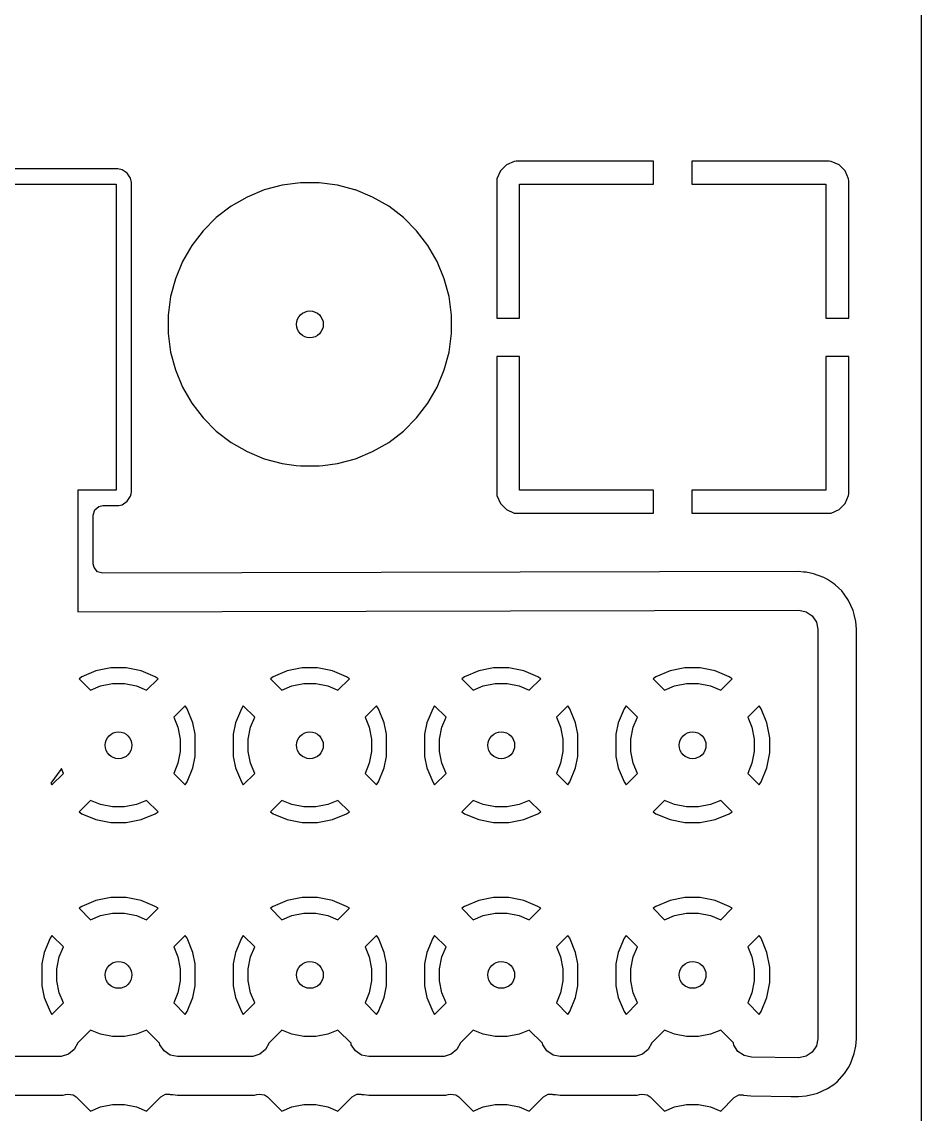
# Model space of a CAD drawing. Extents: x -0.98 to -0.05, y 0 to 3.38.
# Drawn here: x -0.514 to -0.052, y 2.234 to 2.796 of the extents above; entities that cross this region are included whole.
import ezdxf

# ---------------------------------------------------------------- set-up
doc = ezdxf.new("R2010")
doc.units = 0
doc.header["$MEASUREMENT"] = 0
doc.layers.add('BLACK', color=7, linetype='CONTINUOUS')

msp = doc.modelspace()

# ---------------------------------------------------------------- linework, layer by layer
at = {"layer": 'BLACK', "linetype": 'CONTINUOUS'}
for p, q in [((-0.05173, 3.37308), (-0.05173, 0.0051)), ((-0.46499, 2.71998), (-0.61558, 2.71998)), ((-0.46269, 2.71952), (-0.46499, 2.71998)), ((-0.46499, 2.71998), (-0.46499, 2.71998)), ((-0.26504, 2.722), (-0.26816, 2.71888)), ((-0.261, 2.72378), (-0.26504, 2.722)), ((-0.26504, 2.722), (-0.26504, 2.722)), ((-0.26002, 2.7239), (-0.261, 2.72378)), ((-0.261, 2.72378), (-0.261, 2.72378)), ((-0.18935, 2.7239), (-0.26002, 2.7239)), ((-0.26002, 2.7239), (-0.26002, 2.7239)), ((-0.18935, 2.71209), (-0.18935, 2.7239)), ((-0.09901, 2.7239), (-0.16967, 2.7239)), ((-0.16967, 2.7239), (-0.16967, 2.71209)), ((-0.09802, 2.72378), (-0.09901, 2.7239)), ((-0.09398, 2.722), (-0.09802, 2.72378)), ((-0.09086, 2.71888), (-0.09398, 2.722)), ((-0.09398, 2.722), (-0.09398, 2.722)), ((-0.46008, 2.71778), (-0.46269, 2.71952)), ((-0.46269, 2.71952), (-0.46269, 2.71952)), ((-0.45834, 2.71517), (-0.46008, 2.71778)), ((-0.45807, 2.71385), (-0.45834, 2.71517)), ((-0.45834, 2.71517), (-0.45834, 2.71517)), ((-0.26995, 2.71484), (-0.27006, 2.71385)), ((-0.26816, 2.71888), (-0.26995, 2.71484)), ((-0.26995, 2.71484), (-0.26995, 2.71484)), ((-0.26816, 2.71888), (-0.26816, 2.71888)), ((-0.08908, 2.71484), (-0.09086, 2.71888)), ((-0.09086, 2.71888), (-0.09086, 2.71888)), ((-0.08896, 2.71385), (-0.08908, 2.71484)), ((-0.08908, 2.71484), (-0.08908, 2.71484)), ((-0.62325, 2.71209), (-0.46577, 2.71209)), ((-0.46577, 2.71209), (-0.46577, 2.55461)), ((-0.45788, 2.71286), (-0.45807, 2.71385)), ((-0.45788, 2.64474), (-0.45788, 2.71286)), ((-0.45788, 2.71286), (-0.45788, 2.71286)), ((-0.38961, 2.7091), (-0.39843, 2.70544)), ((-0.38039, 2.71157), (-0.38961, 2.7091)), ((-0.37092, 2.71281), (-0.38039, 2.71157)), ((-0.36137, 2.71281), (-0.37092, 2.71281)), ((-0.37092, 2.71281), (-0.37092, 2.71281)), ((-0.3519, 2.71157), (-0.36137, 2.71281)), ((-0.36137, 2.71281), (-0.36137, 2.71281)), ((-0.34299, 2.70918), (-0.3519, 2.71157)), ((-0.3519, 2.71157), (-0.3519, 2.71157)), ((-0.3519, 2.71157), (-0.3519, 2.71157)), ((-0.34267, 2.7091), (-0.34299, 2.70918)), ((-0.33385, 2.70544), (-0.34267, 2.7091)), ((-0.27006, 2.71385), (-0.27006, 2.64319)), ((-0.25825, 2.64319), (-0.25825, 2.71209)), ((-0.25825, 2.71209), (-0.18935, 2.71209)), ((-0.16967, 2.71209), (-0.10077, 2.71209)), ((-0.10077, 2.71209), (-0.10077, 2.64319)), ((-0.08896, 2.64319), (-0.08896, 2.71385)), ((-0.08896, 2.71385), (-0.08896, 2.71385)), ((-0.39843, 2.70544), (-0.4067, 2.70067)), ((-0.39843, 2.70544), (-0.39843, 2.70544)), ((-0.32558, 2.70067), (-0.33385, 2.70544)), ((-0.33385, 2.70544), (-0.33385, 2.70544)), ((-0.4067, 2.70067), (-0.41428, 2.69485)), ((-0.318, 2.69485), (-0.32558, 2.70067)), ((-0.32558, 2.70067), (-0.32558, 2.70067)), ((-0.32558, 2.70067), (-0.32558, 2.70067)), ((-0.41428, 2.69485), (-0.42103, 2.6881)), ((-0.41428, 2.69485), (-0.41428, 2.69485)), ((-0.31125, 2.6881), (-0.318, 2.69485)), ((-0.318, 2.69485), (-0.318, 2.69485)), ((-0.42103, 2.6881), (-0.42685, 2.68052)), ((-0.42103, 2.6881), (-0.42103, 2.6881)), ((-0.30544, 2.68052), (-0.31125, 2.6881)), ((-0.31125, 2.6881), (-0.31125, 2.6881)), ((-0.42685, 2.68052), (-0.43162, 2.67225)), ((-0.30066, 2.67225), (-0.30544, 2.68052)), ((-0.43162, 2.67225), (-0.43528, 2.66343)), ((-0.43162, 2.67225), (-0.43162, 2.67225)), ((-0.29701, 2.66343), (-0.30066, 2.67225)), ((-0.43528, 2.66343), (-0.43775, 2.6542)), ((-0.29453, 2.6542), (-0.29701, 2.66343)), ((-0.43775, 2.6542), (-0.439, 2.64474)), ((-0.29329, 2.64474), (-0.29453, 2.6542)), ((-0.45788, 2.55383), (-0.45788, 2.64474)), ((-0.439, 2.64474), (-0.439, 2.63519)), ((-0.29329, 2.63519), (-0.29329, 2.64474)), ((-0.27006, 2.64319), (-0.25825, 2.64319)), ((-0.10077, 2.64319), (-0.08896, 2.64319)), ((-0.439, 2.63519), (-0.43775, 2.62572)), ((-0.29453, 2.62572), (-0.29329, 2.63519)), ((-0.43775, 2.62572), (-0.43528, 2.61649)), ((-0.29701, 2.61649), (-0.29453, 2.62572)), ((-0.25825, 2.6235), (-0.27006, 2.6235)), ((-0.27006, 2.6235), (-0.27006, 2.55284)), ((-0.25825, 2.55461), (-0.25825, 2.6235)), ((-0.08896, 2.6235), (-0.10077, 2.6235)), ((-0.10077, 2.6235), (-0.10077, 2.55461)), ((-0.08896, 2.55284), (-0.08896, 2.6235)), ((-0.43528, 2.61649), (-0.43162, 2.60767)), ((-0.30066, 2.60767), (-0.29701, 2.61649)), ((-0.43162, 2.60767), (-0.43162, 2.60767)), ((-0.43162, 2.60767), (-0.42685, 2.5994)), ((-0.30544, 2.5994), (-0.30066, 2.60767)), ((-0.42685, 2.5994), (-0.42685, 2.5994)), ((-0.42685, 2.5994), (-0.42685, 2.5994)), ((-0.42685, 2.5994), (-0.42103, 2.59182)), ((-0.31125, 2.59182), (-0.30544, 2.5994)), ((-0.42103, 2.59182), (-0.42103, 2.59182)), ((-0.42103, 2.59182), (-0.41428, 2.58507)), ((-0.318, 2.58507), (-0.31125, 2.59182)), ((-0.41428, 2.58507), (-0.41428, 2.58507)), ((-0.41428, 2.58507), (-0.4067, 2.57925)), ((-0.32558, 2.57925), (-0.318, 2.58507)), ((-0.4067, 2.57925), (-0.39843, 2.57448)), ((-0.33385, 2.57448), (-0.32558, 2.57925)), ((-0.39843, 2.57448), (-0.38961, 2.57082)), ((-0.34267, 2.57082), (-0.33385, 2.57448)), ((-0.38961, 2.57082), (-0.38039, 2.56835)), ((-0.38039, 2.56835), (-0.37328, 2.56742)), ((-0.35947, 2.56736), (-0.3519, 2.56835)), ((-0.3519, 2.56835), (-0.34267, 2.57082)), ((-0.37328, 2.56742), (-0.37092, 2.56711)), ((-0.37092, 2.56711), (-0.37092, 2.56711)), ((-0.37092, 2.56711), (-0.36137, 2.56711)), ((-0.36137, 2.56711), (-0.35947, 2.56736)), ((-0.46577, 2.55461), (-0.48546, 2.55461)), ((-0.48546, 2.55461), (-0.48546, 2.49203)), ((-0.46008, 2.54892), (-0.45834, 2.55153)), ((-0.45834, 2.55153), (-0.45807, 2.55284)), ((-0.45834, 2.55153), (-0.45834, 2.55153)), ((-0.45834, 2.55153), (-0.45834, 2.55153)), ((-0.45807, 2.55284), (-0.45788, 2.55383)), ((-0.45788, 2.55383), (-0.45788, 2.55383)), ((-0.27006, 2.55284), (-0.26995, 2.55186)), ((-0.27006, 2.55284), (-0.27006, 2.55284)), ((-0.26995, 2.55186), (-0.26995, 2.55186)), ((-0.26995, 2.55186), (-0.26816, 2.54782)), ((-0.18935, 2.55461), (-0.25825, 2.55461)), ((-0.18935, 2.5428), (-0.18935, 2.55461)), ((-0.10077, 2.55461), (-0.16967, 2.55461)), ((-0.16967, 2.55461), (-0.16967, 2.5428)), ((-0.09086, 2.54782), (-0.08908, 2.55186)), ((-0.08908, 2.55186), (-0.08896, 2.55284)), ((-0.08908, 2.55186), (-0.08908, 2.55186)), ((-0.08896, 2.55284), (-0.08896, 2.55284)), ((-0.47679, 2.54447), (-0.47471, 2.54627)), ((-0.47471, 2.54627), (-0.47268, 2.54671)), ((-0.47268, 2.54671), (-0.46499, 2.54671)), ((-0.46499, 2.54671), (-0.46441, 2.54683)), ((-0.46499, 2.54671), (-0.46499, 2.54671)), ((-0.46441, 2.54683), (-0.46269, 2.54717)), ((-0.46269, 2.54717), (-0.46008, 2.54892)), ((-0.46269, 2.54717), (-0.46269, 2.54717)), ((-0.46269, 2.54717), (-0.46269, 2.54717)), ((-0.26816, 2.54782), (-0.26816, 2.54782)), ((-0.26816, 2.54782), (-0.26504, 2.54469)), ((-0.09398, 2.54469), (-0.09086, 2.54782)), ((-0.09086, 2.54782), (-0.09086, 2.54782)), ((-0.47756, 2.54183), (-0.47679, 2.54447)), ((-0.47756, 2.51685), (-0.47756, 2.54183)), ((-0.26504, 2.54469), (-0.26504, 2.54469)), ((-0.26504, 2.54469), (-0.261, 2.54291)), ((-0.261, 2.54291), (-0.26002, 2.5428)), ((-0.26002, 2.5428), (-0.18935, 2.5428)), ((-0.18935, 2.5428), (-0.18935, 2.5428)), ((-0.16967, 2.5428), (-0.09901, 2.5428)), ((-0.09901, 2.5428), (-0.09802, 2.54291)), ((-0.09901, 2.5428), (-0.09901, 2.5428)), ((-0.09802, 2.54291), (-0.09398, 2.54469)), ((-0.09802, 2.54291), (-0.09802, 2.54291)), ((-0.09398, 2.54469), (-0.09398, 2.54469)), ((-0.47712, 2.51481), (-0.47756, 2.51685)), ((-0.47531, 2.51273), (-0.47712, 2.51481)), ((-0.47267, 2.51196), (-0.47531, 2.51273)), ((-0.11475, 2.51277), (-0.47267, 2.51196)), ((-0.11225, 2.51253), (-0.11475, 2.51277)), ((-0.11475, 2.51277), (-0.11475, 2.51277)), ((-0.11475, 2.51277), (-0.11475, 2.51277)), ((-0.11087, 2.5124), (-0.11225, 2.51253)), ((-0.10712, 2.51166), (-0.11087, 2.5124)), ((-0.11087, 2.5124), (-0.11087, 2.5124)), ((-0.10711, 2.51166), (-0.10712, 2.51166)), ((-0.10177, 2.50979), (-0.10711, 2.51166)), ((-0.09994, 2.5087), (-0.10177, 2.50979)), ((-0.09993, 2.5087), (-0.09994, 2.5087)), ((-0.09675, 2.50659), (-0.09993, 2.5087)), ((-0.09603, 2.50595), (-0.09675, 2.50659)), ((-0.09675, 2.50659), (-0.09675, 2.50659)), ((-0.09675, 2.50659), (-0.09675, 2.50659)), ((-0.09253, 2.50281), (-0.09603, 2.50595)), ((-0.09125, 2.50111), (-0.09253, 2.50281)), ((-0.08911, 2.49793), (-0.09125, 2.50111)), ((-0.09125, 2.50111), (-0.09125, 2.50111)), ((-0.09125, 2.50111), (-0.09125, 2.50111)), ((-0.08666, 2.49283), (-0.08911, 2.49793)), ((-0.48546, 2.49203), (-0.11471, 2.49287)), ((-0.11471, 2.49287), (-0.11095, 2.49213)), ((-0.11095, 2.49213), (-0.10777, 2.49001)), ((-0.10777, 2.49001), (-0.10564, 2.48684)), ((-0.08613, 2.49077), (-0.08666, 2.49283)), ((-0.08613, 2.49076), (-0.08613, 2.49077)), ((-0.08537, 2.48702), (-0.08613, 2.49076)), ((-0.10564, 2.48684), (-0.10488, 2.48309)), ((-0.08498, 2.48312), (-0.08537, 2.48702)), ((-0.08537, 2.48702), (-0.08537, 2.48702)), ((-0.08537, 2.48702), (-0.08537, 2.48702)), ((-0.10488, 2.48309), (-0.10488, 2.48307)), ((-0.10488, 2.48307), (-0.10488, 2.2725)), ((-0.08498, 2.4831), (-0.08498, 2.48312)), ((-0.08498, 2.48307), (-0.08498, 2.4831)), ((-0.08498, 2.2725), (-0.08498, 2.48307)), ((-0.47617, 2.46166), (-0.4834, 2.45866)), ((-0.46848, 2.46319), (-0.47617, 2.46166)), ((-0.47617, 2.46166), (-0.47617, 2.46166)), ((-0.46065, 2.46319), (-0.46848, 2.46319)), ((-0.45297, 2.46166), (-0.46065, 2.46319)), ((-0.44573, 2.45866), (-0.45297, 2.46166)), ((-0.45297, 2.46166), (-0.45297, 2.46166)), ((-0.37774, 2.46166), (-0.38498, 2.45866)), ((-0.37006, 2.46319), (-0.37774, 2.46166)), ((-0.37774, 2.46166), (-0.37774, 2.46166)), ((-0.36223, 2.46319), (-0.37006, 2.46319)), ((-0.35454, 2.46166), (-0.36223, 2.46319)), ((-0.34731, 2.45866), (-0.35454, 2.46166)), ((-0.35454, 2.46166), (-0.35454, 2.46166)), ((-0.27932, 2.46166), (-0.28655, 2.45866)), ((-0.27163, 2.46319), (-0.27932, 2.46166)), ((-0.27932, 2.46166), (-0.27932, 2.46166)), ((-0.2638, 2.46319), (-0.27163, 2.46319)), ((-0.25612, 2.46166), (-0.2638, 2.46319)), ((-0.24888, 2.45866), (-0.25612, 2.46166)), ((-0.25612, 2.46166), (-0.25612, 2.46166)), ((-0.18089, 2.46166), (-0.18813, 2.45866)), ((-0.17321, 2.46319), (-0.18089, 2.46166)), ((-0.18089, 2.46166), (-0.18089, 2.46166)), ((-0.16537, 2.46319), (-0.17321, 2.46319)), ((-0.15769, 2.46166), (-0.16537, 2.46319)), ((-0.15046, 2.45866), (-0.15769, 2.46166)), ((-0.15769, 2.46166), (-0.15769, 2.46166)), ((-0.4834, 2.45866), (-0.48489, 2.45767)), ((-0.48489, 2.45767), (-0.47901, 2.45179)), ((-0.4834, 2.45866), (-0.4834, 2.45866)), ((-0.45012, 2.45179), (-0.44424, 2.45767)), ((-0.44424, 2.45767), (-0.44573, 2.45866)), ((-0.44573, 2.45866), (-0.44573, 2.45866)), ((-0.44424, 2.45767), (-0.44424, 2.45767)), ((-0.38498, 2.45866), (-0.38647, 2.45767)), ((-0.38647, 2.45767), (-0.38059, 2.45179)), ((-0.38498, 2.45866), (-0.38498, 2.45866)), ((-0.35169, 2.45179), (-0.34582, 2.45767)), ((-0.34582, 2.45767), (-0.34731, 2.45866)), ((-0.34731, 2.45866), (-0.34731, 2.45866)), ((-0.34582, 2.45767), (-0.34582, 2.45767)), ((-0.28655, 2.45866), (-0.28804, 2.45767)), ((-0.28804, 2.45767), (-0.28216, 2.45179)), ((-0.28655, 2.45866), (-0.28655, 2.45866)), ((-0.25327, 2.45179), (-0.24739, 2.45767)), ((-0.24739, 2.45767), (-0.24888, 2.45866)), ((-0.24888, 2.45866), (-0.24888, 2.45866)), ((-0.24739, 2.45767), (-0.24739, 2.45767)), ((-0.18813, 2.45866), (-0.18962, 2.45767)), ((-0.18962, 2.45767), (-0.18374, 2.45179)), ((-0.18813, 2.45866), (-0.18813, 2.45866)), ((-0.15484, 2.45179), (-0.14897, 2.45767)), ((-0.14897, 2.45767), (-0.15046, 2.45866)), ((-0.15046, 2.45866), (-0.15046, 2.45866)), ((-0.14897, 2.45767), (-0.14897, 2.45767)), ((-0.47901, 2.45179), (-0.47382, 2.45394)), ((-0.47382, 2.45394), (-0.46769, 2.45516)), ((-0.46769, 2.45516), (-0.46144, 2.45516)), ((-0.46144, 2.45516), (-0.45531, 2.45394)), ((-0.45531, 2.45394), (-0.45012, 2.45179)), ((-0.38059, 2.45179), (-0.3754, 2.45394)), ((-0.3754, 2.45394), (-0.36927, 2.45516)), ((-0.36927, 2.45516), (-0.36302, 2.45516)), ((-0.36302, 2.45516), (-0.35688, 2.45394)), ((-0.35688, 2.45394), (-0.35169, 2.45179)), ((-0.28216, 2.45179), (-0.27697, 2.45394)), ((-0.27697, 2.45394), (-0.27084, 2.45516)), ((-0.27084, 2.45516), (-0.26459, 2.45516)), ((-0.26459, 2.45516), (-0.25846, 2.45394)), ((-0.25846, 2.45394), (-0.25327, 2.45179)), ((-0.18374, 2.45179), (-0.17855, 2.45394)), ((-0.17855, 2.45394), (-0.17242, 2.45516)), ((-0.17242, 2.45516), (-0.16617, 2.45516)), ((-0.16617, 2.45516), (-0.16003, 2.45394)), ((-0.16003, 2.45394), (-0.15484, 2.45179)), ((-0.43032, 2.44375), (-0.4362, 2.43787)), ((-0.42933, 2.44226), (-0.43032, 2.44375)), ((-0.42633, 2.43502), (-0.42933, 2.44226)), ((-0.40138, 2.44226), (-0.40438, 2.43502)), ((-0.40039, 2.44375), (-0.40138, 2.44226)), ((-0.40138, 2.44226), (-0.40138, 2.44226)), ((-0.39451, 2.43787), (-0.40039, 2.44375)), ((-0.3319, 2.44375), (-0.33778, 2.43787)), ((-0.3309, 2.44226), (-0.3319, 2.44375)), ((-0.32791, 2.43502), (-0.3309, 2.44226)), ((-0.30295, 2.44226), (-0.30595, 2.43502)), ((-0.30196, 2.44375), (-0.30295, 2.44226)), ((-0.30295, 2.44226), (-0.30295, 2.44226)), ((-0.29608, 2.43787), (-0.30196, 2.44375)), ((-0.23347, 2.44375), (-0.23935, 2.43787)), ((-0.23248, 2.44226), (-0.23347, 2.44375)), ((-0.22948, 2.43502), (-0.23248, 2.44226)), ((-0.20453, 2.44226), (-0.20753, 2.43502)), ((-0.20353, 2.44375), (-0.20453, 2.44226)), ((-0.20453, 2.44226), (-0.20453, 2.44226)), ((-0.19766, 2.43787), (-0.20353, 2.44375)), ((-0.13505, 2.44375), (-0.14092, 2.43787)), ((-0.13405, 2.44226), (-0.13505, 2.44375)), ((-0.13106, 2.43502), (-0.13405, 2.44226)), ((-0.4362, 2.43787), (-0.43405, 2.43268)), ((-0.42516, 2.42912), (-0.42633, 2.43502)), ((-0.40438, 2.43502), (-0.40555, 2.42912)), ((-0.40438, 2.43502), (-0.40438, 2.43502)), ((-0.39666, 2.43268), (-0.39451, 2.43787)), ((-0.33778, 2.43787), (-0.33563, 2.43268)), ((-0.32673, 2.42912), (-0.32791, 2.43502)), ((-0.30595, 2.43502), (-0.30713, 2.42912)), ((-0.30595, 2.43502), (-0.30595, 2.43502)), ((-0.29823, 2.43268), (-0.29608, 2.43787)), ((-0.23935, 2.43787), (-0.2372, 2.43268)), ((-0.22831, 2.42912), (-0.22948, 2.43502)), ((-0.20753, 2.43502), (-0.2087, 2.42912)), ((-0.20753, 2.43502), (-0.20753, 2.43502)), ((-0.19981, 2.43268), (-0.19766, 2.43787)), ((-0.14092, 2.43787), (-0.13877, 2.43268)), ((-0.12953, 2.42734), (-0.13106, 2.43502)), ((-0.43405, 2.43268), (-0.43283, 2.42655)), ((-0.42516, 2.41773), (-0.42516, 2.42912)), ((-0.40555, 2.42912), (-0.40555, 2.41773)), ((-0.39788, 2.42655), (-0.39666, 2.43268)), ((-0.33563, 2.43268), (-0.33441, 2.42655)), ((-0.32673, 2.41773), (-0.32673, 2.42912)), ((-0.30713, 2.42912), (-0.30713, 2.41773)), ((-0.29945, 2.42655), (-0.29823, 2.43268)), ((-0.2372, 2.43268), (-0.23598, 2.42655)), ((-0.22831, 2.41773), (-0.22831, 2.42912)), ((-0.2087, 2.42912), (-0.2087, 2.41773)), ((-0.20103, 2.42655), (-0.19981, 2.43268)), ((-0.13877, 2.43268), (-0.13756, 2.42655)), ((-0.43283, 2.42655), (-0.43283, 2.4203)), ((-0.39788, 2.4203), (-0.39788, 2.42655)), ((-0.33441, 2.42655), (-0.33441, 2.4203)), ((-0.29945, 2.4203), (-0.29945, 2.42655)), ((-0.23598, 2.42655), (-0.23598, 2.4203)), ((-0.20103, 2.4203), (-0.20103, 2.42655)), ((-0.13756, 2.42655), (-0.13756, 2.4203)), ((-0.12953, 2.41951), (-0.12953, 2.42734)), ((-0.12953, 2.42734), (-0.12953, 2.42734)), ((-0.43283, 2.4203), (-0.43405, 2.41417)), ((-0.42633, 2.41183), (-0.42516, 2.41773)), ((-0.40555, 2.41773), (-0.40438, 2.41183)), ((-0.39666, 2.41417), (-0.39788, 2.4203)), ((-0.33441, 2.4203), (-0.33563, 2.41417)), ((-0.32791, 2.41183), (-0.32673, 2.41773)), ((-0.30713, 2.41773), (-0.30595, 2.41183)), ((-0.29823, 2.41417), (-0.29945, 2.4203)), ((-0.23598, 2.4203), (-0.2372, 2.41417)), ((-0.22948, 2.41183), (-0.22831, 2.41773)), ((-0.2087, 2.41773), (-0.20753, 2.41183)), ((-0.19981, 2.41417), (-0.20103, 2.4203)), ((-0.13756, 2.4203), (-0.13877, 2.41417)), ((-0.13106, 2.41183), (-0.12953, 2.41951)), ((-0.12953, 2.41951), (-0.12953, 2.41951)), ((-0.49416, 2.41105), (-0.49935, 2.40391)), ((-0.49396, 2.41145), (-0.49416, 2.41105)), ((-0.49293, 2.40898), (-0.49396, 2.41145)), ((-0.43405, 2.41417), (-0.4362, 2.40898)), ((-0.42933, 2.40459), (-0.42633, 2.41183)), ((-0.40438, 2.41183), (-0.40138, 2.40459)), ((-0.39451, 2.40898), (-0.39666, 2.41417)), ((-0.33563, 2.41417), (-0.33778, 2.40898)), ((-0.3309, 2.40459), (-0.32791, 2.41183)), ((-0.30595, 2.41183), (-0.30295, 2.40459)), ((-0.29608, 2.40898), (-0.29823, 2.41417)), ((-0.2372, 2.41417), (-0.23935, 2.40898)), ((-0.23248, 2.40459), (-0.22948, 2.41183)), ((-0.20753, 2.41183), (-0.20453, 2.40459)), ((-0.19766, 2.40898), (-0.19981, 2.41417)), ((-0.13877, 2.41417), (-0.14092, 2.40898)), ((-0.13405, 2.40459), (-0.13106, 2.41183)), ((-0.49881, 2.4031), (-0.49293, 2.40898)), ((-0.4362, 2.40898), (-0.43032, 2.4031)), ((-0.40039, 2.4031), (-0.39451, 2.40898)), ((-0.33778, 2.40898), (-0.3319, 2.4031)), ((-0.30196, 2.4031), (-0.29608, 2.40898)), ((-0.23935, 2.40898), (-0.23347, 2.4031)), ((-0.20353, 2.4031), (-0.19766, 2.40898)), ((-0.14092, 2.40898), (-0.13505, 2.4031)), ((-0.49935, 2.40391), (-0.49881, 2.4031)), ((-0.49881, 2.4031), (-0.49881, 2.4031)), ((-0.43032, 2.4031), (-0.42933, 2.40459)), ((-0.40138, 2.40459), (-0.40138, 2.40459)), ((-0.40138, 2.40459), (-0.40039, 2.4031)), ((-0.40039, 2.4031), (-0.40039, 2.4031)), ((-0.3319, 2.4031), (-0.3309, 2.40459)), ((-0.30295, 2.40459), (-0.30295, 2.40459)), ((-0.30295, 2.40459), (-0.30196, 2.4031)), ((-0.30196, 2.4031), (-0.30196, 2.4031)), ((-0.23347, 2.4031), (-0.23248, 2.40459)), ((-0.20453, 2.40459), (-0.20453, 2.40459)), ((-0.20453, 2.40459), (-0.20353, 2.4031)), ((-0.20353, 2.4031), (-0.20353, 2.4031)), ((-0.13505, 2.4031), (-0.13405, 2.40459)), ((-0.47901, 2.39506), (-0.48489, 2.38918)), ((-0.47382, 2.39291), (-0.47901, 2.39506)), ((-0.45012, 2.39506), (-0.45531, 2.39291)), ((-0.44424, 2.38918), (-0.45012, 2.39506)), ((-0.38059, 2.39506), (-0.38647, 2.38918)), ((-0.3754, 2.39291), (-0.38059, 2.39506)), ((-0.35169, 2.39506), (-0.35688, 2.39291)), ((-0.34582, 2.38918), (-0.35169, 2.39506)), ((-0.28216, 2.39506), (-0.28804, 2.38918)), ((-0.27697, 2.39291), (-0.28216, 2.39506)), ((-0.25327, 2.39506), (-0.25846, 2.39291)), ((-0.24739, 2.38918), (-0.25327, 2.39506)), ((-0.18374, 2.39506), (-0.18962, 2.38918)), ((-0.17855, 2.39291), (-0.18374, 2.39506)), ((-0.15484, 2.39506), (-0.16003, 2.39291)), ((-0.14897, 2.38918), (-0.15484, 2.39506)), ((-0.48489, 2.38918), (-0.4834, 2.38819)), ((-0.4834, 2.38819), (-0.4834, 2.38819)), ((-0.4834, 2.38819), (-0.47617, 2.38519)), ((-0.46769, 2.39169), (-0.47382, 2.39291)), ((-0.46144, 2.39169), (-0.46769, 2.39169)), ((-0.45531, 2.39291), (-0.46144, 2.39169)), ((-0.45297, 2.38519), (-0.44573, 2.38819)), ((-0.44573, 2.38819), (-0.44424, 2.38918)), ((-0.38647, 2.38918), (-0.38498, 2.38819)), ((-0.38498, 2.38819), (-0.38498, 2.38819)), ((-0.38498, 2.38819), (-0.37774, 2.38519)), ((-0.36927, 2.39169), (-0.3754, 2.39291)), ((-0.36302, 2.39169), (-0.36927, 2.39169)), ((-0.35688, 2.39291), (-0.36302, 2.39169)), ((-0.35454, 2.38519), (-0.34731, 2.38819)), ((-0.34731, 2.38819), (-0.34582, 2.38918)), ((-0.28804, 2.38918), (-0.28655, 2.38819)), ((-0.28655, 2.38819), (-0.28655, 2.38819)), ((-0.28655, 2.38819), (-0.27932, 2.38519)), ((-0.27084, 2.39169), (-0.27697, 2.39291)), ((-0.26459, 2.39169), (-0.27084, 2.39169)), ((-0.25846, 2.39291), (-0.26459, 2.39169)), ((-0.25612, 2.38519), (-0.24888, 2.38819)), ((-0.24888, 2.38819), (-0.24739, 2.38918)), ((-0.18962, 2.38918), (-0.18813, 2.38819)), ((-0.18813, 2.38819), (-0.18813, 2.38819)), ((-0.18813, 2.38819), (-0.18089, 2.38519)), ((-0.17242, 2.39169), (-0.17855, 2.39291)), ((-0.16617, 2.39169), (-0.17242, 2.39169)), ((-0.16003, 2.39291), (-0.16617, 2.39169)), ((-0.15769, 2.38519), (-0.15046, 2.38819)), ((-0.15046, 2.38819), (-0.14897, 2.38918)), ((-0.47617, 2.38519), (-0.47617, 2.38519)), ((-0.47617, 2.38519), (-0.46848, 2.38366)), ((-0.46848, 2.38366), (-0.46848, 2.38366)), ((-0.46848, 2.38366), (-0.46065, 2.38366)), ((-0.46065, 2.38366), (-0.45297, 2.38519)), ((-0.46065, 2.38366), (-0.46065, 2.38366)), ((-0.37774, 2.38519), (-0.37774, 2.38519)), ((-0.37774, 2.38519), (-0.37006, 2.38366)), ((-0.37006, 2.38366), (-0.37006, 2.38366)), ((-0.37006, 2.38366), (-0.36223, 2.38366)), ((-0.36223, 2.38366), (-0.35454, 2.38519)), ((-0.36223, 2.38366), (-0.36223, 2.38366)), ((-0.27932, 2.38519), (-0.27932, 2.38519)), ((-0.27932, 2.38519), (-0.27163, 2.38366)), ((-0.27163, 2.38366), (-0.27163, 2.38366)), ((-0.27163, 2.38366), (-0.2638, 2.38366)), ((-0.2638, 2.38366), (-0.25612, 2.38519)), ((-0.2638, 2.38366), (-0.2638, 2.38366)), ((-0.18089, 2.38519), (-0.18089, 2.38519)), ((-0.18089, 2.38519), (-0.17321, 2.38366)), ((-0.17321, 2.38366), (-0.17321, 2.38366)), ((-0.17321, 2.38366), (-0.16537, 2.38366)), ((-0.16537, 2.38366), (-0.15769, 2.38519)), ((-0.16537, 2.38366), (-0.16537, 2.38366)), ((-0.47617, 2.34355), (-0.4834, 2.34055)), ((-0.46848, 2.34508), (-0.47617, 2.34355)), ((-0.47617, 2.34355), (-0.47617, 2.34355)), ((-0.46065, 2.34508), (-0.46848, 2.34508)), ((-0.45297, 2.34355), (-0.46065, 2.34508)), ((-0.44573, 2.34055), (-0.45297, 2.34355)), ((-0.45297, 2.34355), (-0.45297, 2.34355)), ((-0.37774, 2.34355), (-0.38498, 2.34055)), ((-0.37006, 2.34508), (-0.37774, 2.34355)), ((-0.37774, 2.34355), (-0.37774, 2.34355)), ((-0.36223, 2.34508), (-0.37006, 2.34508)), ((-0.35454, 2.34355), (-0.36223, 2.34508)), ((-0.34731, 2.34055), (-0.35454, 2.34355)), ((-0.35454, 2.34355), (-0.35454, 2.34355)), ((-0.27932, 2.34355), (-0.28655, 2.34055)), ((-0.27163, 2.34508), (-0.27932, 2.34355)), ((-0.27932, 2.34355), (-0.27932, 2.34355)), ((-0.2638, 2.34508), (-0.27163, 2.34508)), ((-0.25612, 2.34355), (-0.2638, 2.34508)), ((-0.24888, 2.34055), (-0.25612, 2.34355)), ((-0.25612, 2.34355), (-0.25612, 2.34355)), ((-0.18089, 2.34355), (-0.18813, 2.34055)), ((-0.17321, 2.34508), (-0.18089, 2.34355)), ((-0.18089, 2.34355), (-0.18089, 2.34355)), ((-0.16537, 2.34508), (-0.17321, 2.34508)), ((-0.15769, 2.34355), (-0.16537, 2.34508)), ((-0.15046, 2.34055), (-0.15769, 2.34355)), ((-0.15769, 2.34355), (-0.15769, 2.34355)), ((-0.4834, 2.34055), (-0.48489, 2.33956)), ((-0.48489, 2.33956), (-0.47901, 2.33368)), ((-0.4834, 2.34055), (-0.4834, 2.34055)), ((-0.45012, 2.33368), (-0.44424, 2.33956)), ((-0.44424, 2.33956), (-0.44573, 2.34055)), ((-0.44573, 2.34055), (-0.44573, 2.34055)), ((-0.44424, 2.33956), (-0.44424, 2.33956)), ((-0.38498, 2.34055), (-0.38647, 2.33956)), ((-0.38647, 2.33956), (-0.38059, 2.33368)), ((-0.38498, 2.34055), (-0.38498, 2.34055)), ((-0.35169, 2.33368), (-0.34582, 2.33956)), ((-0.34582, 2.33956), (-0.34731, 2.34055)), ((-0.34731, 2.34055), (-0.34731, 2.34055)), ((-0.34582, 2.33956), (-0.34582, 2.33956)), ((-0.28655, 2.34055), (-0.28804, 2.33956)), ((-0.28804, 2.33956), (-0.28216, 2.33368)), ((-0.28655, 2.34055), (-0.28655, 2.34055)), ((-0.25327, 2.33368), (-0.24739, 2.33956)), ((-0.24739, 2.33956), (-0.24888, 2.34055)), ((-0.24888, 2.34055), (-0.24888, 2.34055)), ((-0.24739, 2.33956), (-0.24739, 2.33956)), ((-0.18813, 2.34055), (-0.18962, 2.33956)), ((-0.18962, 2.33956), (-0.18374, 2.33368)), ((-0.18813, 2.34055), (-0.18813, 2.34055)), ((-0.15484, 2.33368), (-0.14897, 2.33956)), ((-0.14897, 2.33956), (-0.15046, 2.34055)), ((-0.15046, 2.34055), (-0.15046, 2.34055)), ((-0.14897, 2.33956), (-0.14897, 2.33956)), ((-0.47901, 2.33368), (-0.47382, 2.33583)), ((-0.47382, 2.33583), (-0.46769, 2.33705)), ((-0.46769, 2.33705), (-0.46144, 2.33705)), ((-0.46144, 2.33705), (-0.45531, 2.33583)), ((-0.45531, 2.33583), (-0.45012, 2.33368)), ((-0.38059, 2.33368), (-0.3754, 2.33583)), ((-0.3754, 2.33583), (-0.36927, 2.33705)), ((-0.36927, 2.33705), (-0.36302, 2.33705)), ((-0.36302, 2.33705), (-0.35688, 2.33583)), ((-0.35688, 2.33583), (-0.35169, 2.33368)), ((-0.28216, 2.33368), (-0.27697, 2.33583)), ((-0.27697, 2.33583), (-0.27084, 2.33705)), ((-0.27084, 2.33705), (-0.26459, 2.33705)), ((-0.26459, 2.33705), (-0.25846, 2.33583)), ((-0.25846, 2.33583), (-0.25327, 2.33368)), ((-0.18374, 2.33368), (-0.17855, 2.33583)), ((-0.17855, 2.33583), (-0.17242, 2.33705)), ((-0.17242, 2.33705), (-0.16617, 2.33705)), ((-0.16617, 2.33705), (-0.16003, 2.33583)), ((-0.16003, 2.33583), (-0.15484, 2.33368)), ((-0.49981, 2.32415), (-0.5028, 2.31691)), ((-0.49881, 2.32564), (-0.49981, 2.32415)), ((-0.49981, 2.32415), (-0.49981, 2.32415)), ((-0.49293, 2.31976), (-0.49881, 2.32564)), ((-0.43032, 2.32564), (-0.4362, 2.31976)), ((-0.42933, 2.32415), (-0.43032, 2.32564)), ((-0.42633, 2.31691), (-0.42933, 2.32415)), ((-0.40138, 2.32415), (-0.40438, 2.31691)), ((-0.40039, 2.32564), (-0.40138, 2.32415)), ((-0.40138, 2.32415), (-0.40138, 2.32415)), ((-0.39451, 2.31976), (-0.40039, 2.32564)), ((-0.3319, 2.32564), (-0.33778, 2.31976)), ((-0.3309, 2.32415), (-0.3319, 2.32564)), ((-0.32791, 2.31691), (-0.3309, 2.32415)), ((-0.30295, 2.32415), (-0.30595, 2.31691)), ((-0.30196, 2.32564), (-0.30295, 2.32415)), ((-0.30295, 2.32415), (-0.30295, 2.32415)), ((-0.29608, 2.31976), (-0.30196, 2.32564)), ((-0.23347, 2.32564), (-0.23935, 2.31976)), ((-0.23248, 2.32415), (-0.23347, 2.32564)), ((-0.22948, 2.31691), (-0.23248, 2.32415)), ((-0.20453, 2.32415), (-0.20753, 2.31691)), ((-0.20353, 2.32564), (-0.20453, 2.32415)), ((-0.20453, 2.32415), (-0.20453, 2.32415)), ((-0.19766, 2.31976), (-0.20353, 2.32564)), ((-0.13505, 2.32564), (-0.14092, 2.31976)), ((-0.13405, 2.32415), (-0.13505, 2.32564)), ((-0.13106, 2.31691), (-0.13405, 2.32415)), ((-0.5028, 2.31691), (-0.50398, 2.31101)), ((-0.5028, 2.31691), (-0.5028, 2.31691)), ((-0.49508, 2.31457), (-0.49293, 2.31976)), ((-0.4362, 2.31976), (-0.43405, 2.31457)), ((-0.42516, 2.31101), (-0.42633, 2.31691)), ((-0.40438, 2.31691), (-0.40555, 2.31101)), ((-0.40438, 2.31691), (-0.40438, 2.31691)), ((-0.39666, 2.31457), (-0.39451, 2.31976)), ((-0.33778, 2.31976), (-0.33563, 2.31457)), ((-0.32673, 2.31101), (-0.32791, 2.31691)), ((-0.30595, 2.31691), (-0.30713, 2.31101)), ((-0.30595, 2.31691), (-0.30595, 2.31691)), ((-0.29823, 2.31457), (-0.29608, 2.31976)), ((-0.23935, 2.31976), (-0.2372, 2.31457)), ((-0.22831, 2.31101), (-0.22948, 2.31691)), ((-0.20753, 2.31691), (-0.2087, 2.31101)), ((-0.20753, 2.31691), (-0.20753, 2.31691)), ((-0.19981, 2.31457), (-0.19766, 2.31976)), ((-0.14092, 2.31976), (-0.13877, 2.31457)), ((-0.12953, 2.30923), (-0.13106, 2.31691)), ((-0.50398, 2.31101), (-0.50398, 2.29962)), ((-0.4963, 2.30844), (-0.49508, 2.31457)), ((-0.43405, 2.31457), (-0.43283, 2.30844)), ((-0.42516, 2.29962), (-0.42516, 2.31101)), ((-0.40555, 2.31101), (-0.40555, 2.29962)), ((-0.39788, 2.30844), (-0.39666, 2.31457)), ((-0.33563, 2.31457), (-0.33441, 2.30844)), ((-0.32673, 2.29962), (-0.32673, 2.31101)), ((-0.30713, 2.31101), (-0.30713, 2.29962)), ((-0.29945, 2.30844), (-0.29823, 2.31457)), ((-0.2372, 2.31457), (-0.23598, 2.30844)), ((-0.22831, 2.29962), (-0.22831, 2.31101)), ((-0.2087, 2.31101), (-0.2087, 2.29962)), ((-0.20103, 2.30844), (-0.19981, 2.31457)), ((-0.13877, 2.31457), (-0.13756, 2.30844)), ((-0.4963, 2.30219), (-0.4963, 2.30844)), ((-0.43283, 2.30844), (-0.43283, 2.30219)), ((-0.39788, 2.30219), (-0.39788, 2.30844)), ((-0.33441, 2.30844), (-0.33441, 2.30219)), ((-0.29945, 2.30219), (-0.29945, 2.30844)), ((-0.23598, 2.30844), (-0.23598, 2.30219)), ((-0.20103, 2.30219), (-0.20103, 2.30844)), ((-0.13756, 2.30844), (-0.13756, 2.30219)), ((-0.12953, 2.3014), (-0.12953, 2.30923)), ((-0.12953, 2.30923), (-0.12953, 2.30923)), ((-0.50398, 2.29962), (-0.5028, 2.29372)), ((-0.49508, 2.29606), (-0.4963, 2.30219)), ((-0.43283, 2.30219), (-0.43405, 2.29606)), ((-0.42633, 2.29372), (-0.42516, 2.29962)), ((-0.40555, 2.29962), (-0.40438, 2.29372)), ((-0.39666, 2.29606), (-0.39788, 2.30219)), ((-0.33441, 2.30219), (-0.33563, 2.29606)), ((-0.32791, 2.29372), (-0.32673, 2.29962)), ((-0.30713, 2.29962), (-0.30595, 2.29372)), ((-0.29823, 2.29606), (-0.29945, 2.30219)), ((-0.23598, 2.30219), (-0.2372, 2.29606)), ((-0.22948, 2.29372), (-0.22831, 2.29962)), ((-0.2087, 2.29962), (-0.20753, 2.29372)), ((-0.19981, 2.29606), (-0.20103, 2.30219)), ((-0.13756, 2.30219), (-0.13877, 2.29606)), ((-0.13106, 2.29372), (-0.12953, 2.3014)), ((-0.12953, 2.3014), (-0.12953, 2.3014)), ((-0.5028, 2.29372), (-0.49981, 2.28648)), ((-0.49293, 2.29087), (-0.49508, 2.29606)), ((-0.43405, 2.29606), (-0.4362, 2.29087)), ((-0.42933, 2.28648), (-0.42633, 2.29372)), ((-0.40438, 2.29372), (-0.40138, 2.28648)), ((-0.39451, 2.29087), (-0.39666, 2.29606)), ((-0.33563, 2.29606), (-0.33778, 2.29087)), ((-0.3309, 2.28648), (-0.32791, 2.29372)), ((-0.30595, 2.29372), (-0.30295, 2.28648)), ((-0.29608, 2.29087), (-0.29823, 2.29606)), ((-0.2372, 2.29606), (-0.23935, 2.29087)), ((-0.23248, 2.28648), (-0.22948, 2.29372)), ((-0.20753, 2.29372), (-0.20453, 2.28648)), ((-0.19766, 2.29087), (-0.19981, 2.29606)), ((-0.13877, 2.29606), (-0.14092, 2.29087)), ((-0.13405, 2.28648), (-0.13106, 2.29372)), ((-0.49881, 2.28499), (-0.49293, 2.29087)), ((-0.4362, 2.29087), (-0.43032, 2.28499)), ((-0.40039, 2.28499), (-0.39451, 2.29087)), ((-0.33778, 2.29087), (-0.3319, 2.28499)), ((-0.30196, 2.28499), (-0.29608, 2.29087)), ((-0.23935, 2.29087), (-0.23347, 2.28499)), ((-0.20353, 2.28499), (-0.19766, 2.29087)), ((-0.14092, 2.29087), (-0.13505, 2.28499)), ((-0.49981, 2.28648), (-0.49981, 2.28648)), ((-0.49981, 2.28648), (-0.49881, 2.28499)), ((-0.49881, 2.28499), (-0.49881, 2.28499)), ((-0.43032, 2.28499), (-0.42933, 2.28648)), ((-0.40138, 2.28648), (-0.40138, 2.28648)), ((-0.40138, 2.28648), (-0.40039, 2.28499)), ((-0.40039, 2.28499), (-0.40039, 2.28499)), ((-0.3319, 2.28499), (-0.3309, 2.28648)), ((-0.30295, 2.28648), (-0.30295, 2.28648)), ((-0.30295, 2.28648), (-0.30196, 2.28499)), ((-0.30196, 2.28499), (-0.30196, 2.28499)), ((-0.23347, 2.28499), (-0.23248, 2.28648)), ((-0.20453, 2.28648), (-0.20453, 2.28648)), ((-0.20453, 2.28648), (-0.20353, 2.28499)), ((-0.20353, 2.28499), (-0.20353, 2.28499)), ((-0.13505, 2.28499), (-0.13405, 2.28648)), ((-0.47901, 2.27695), (-0.48556, 2.2704)), ((-0.47382, 2.2748), (-0.47901, 2.27695)), ((-0.45012, 2.27695), (-0.45531, 2.2748)), ((-0.44341, 2.27023), (-0.45012, 2.27695)), ((-0.38059, 2.27695), (-0.38713, 2.2704)), ((-0.3754, 2.2748), (-0.38059, 2.27695)), ((-0.35169, 2.27695), (-0.35688, 2.2748)), ((-0.34498, 2.27023), (-0.35169, 2.27695)), ((-0.28216, 2.27695), (-0.28871, 2.2704)), ((-0.27697, 2.2748), (-0.28216, 2.27695)), ((-0.25327, 2.27695), (-0.25846, 2.2748)), ((-0.24656, 2.27023), (-0.25327, 2.27695)), ((-0.18374, 2.27695), (-0.19028, 2.2704)), ((-0.17855, 2.2748), (-0.18374, 2.27695)), ((-0.15484, 2.27695), (-0.16003, 2.2748)), ((-0.14828, 2.27038), (-0.15484, 2.27695)), ((-0.48557, 2.27032), (-0.48737, 2.26695)), ((-0.48556, 2.2704), (-0.48557, 2.27032)), ((-0.46769, 2.27358), (-0.47382, 2.2748)), ((-0.46144, 2.27358), (-0.46769, 2.27358)), ((-0.45531, 2.2748), (-0.46144, 2.27358)), ((-0.44324, 2.26942), (-0.44341, 2.27023)), ((-0.38714, 2.27032), (-0.38894, 2.26695)), ((-0.38713, 2.2704), (-0.38714, 2.27032)), ((-0.36927, 2.27358), (-0.3754, 2.2748)), ((-0.36302, 2.27358), (-0.36927, 2.27358)), ((-0.35688, 2.2748), (-0.36302, 2.27358)), ((-0.34482, 2.26942), (-0.34498, 2.27023)), ((-0.28872, 2.27032), (-0.29052, 2.26695)), ((-0.28871, 2.2704), (-0.28872, 2.27032)), ((-0.27084, 2.27358), (-0.27697, 2.2748)), ((-0.26459, 2.27358), (-0.27084, 2.27358)), ((-0.25846, 2.2748), (-0.26459, 2.27358)), ((-0.24639, 2.26942), (-0.24656, 2.27023)), ((-0.19029, 2.27032), (-0.19209, 2.26695)), ((-0.19028, 2.2704), (-0.19029, 2.27032)), ((-0.17242, 2.27358), (-0.17855, 2.2748)), ((-0.16617, 2.27358), (-0.17242, 2.27358)), ((-0.16003, 2.2748), (-0.16617, 2.27358)), ((-0.14805, 2.26915), (-0.14828, 2.27038)), ((-0.10488, 2.2725), (-0.10563, 2.26875)), ((-0.08536, 2.26862), (-0.08498, 2.2725)), ((-0.49033, 2.26452), (-0.49399, 2.26341)), ((-0.48737, 2.26695), (-0.49033, 2.26452)), ((-0.44112, 2.26624), (-0.44324, 2.26942)), ((-0.43794, 2.26411), (-0.44112, 2.26624)), ((-0.3919, 2.26452), (-0.39556, 2.26341)), ((-0.38894, 2.26695), (-0.3919, 2.26452)), ((-0.34269, 2.26624), (-0.34482, 2.26942)), ((-0.33951, 2.26411), (-0.34269, 2.26624)), ((-0.29348, 2.26452), (-0.29714, 2.26341)), ((-0.29052, 2.26695), (-0.29348, 2.26452)), ((-0.24427, 2.26624), (-0.24639, 2.26942)), ((-0.24109, 2.26411), (-0.24427, 2.26624)), ((-0.19505, 2.26452), (-0.19871, 2.26341)), ((-0.19209, 2.26695), (-0.19505, 2.26452)), ((-0.14596, 2.26595), (-0.14805, 2.26915)), ((-0.14281, 2.26378), (-0.14596, 2.26595)), ((-0.10775, 2.26557), (-0.11093, 2.26344)), ((-0.10563, 2.26875), (-0.10775, 2.26557)), ((-0.08799, 2.25952), (-0.08611, 2.26487)), ((-0.08611, 2.26487), (-0.08536, 2.26862)), ((-0.49495, 2.26336), (-0.53261, 2.26336)), ((-0.49399, 2.26341), (-0.49495, 2.26336)), ((-0.43419, 2.26336), (-0.43794, 2.26411)), ((-0.39652, 2.26336), (-0.43419, 2.26336)), ((-0.39556, 2.26341), (-0.39652, 2.26336)), ((-0.33576, 2.26336), (-0.33951, 2.26411)), ((-0.2981, 2.26336), (-0.33576, 2.26336)), ((-0.29714, 2.26341), (-0.2981, 2.26336)), ((-0.23734, 2.26336), (-0.24109, 2.26411)), ((-0.19967, 2.26336), (-0.23734, 2.26336)), ((-0.19871, 2.26341), (-0.19967, 2.26336)), ((-0.13907, 2.26299), (-0.14281, 2.26378)), ((-0.1148, 2.2627), (-0.13907, 2.26299)), ((-0.11469, 2.2627), (-0.1148, 2.2627)), ((-0.11093, 2.26344), (-0.11469, 2.2627)), ((-0.08908, 2.25769), (-0.08799, 2.25952)), ((-0.09499, 2.2503), (-0.09121, 2.25451)), ((-0.09121, 2.25451), (-0.08908, 2.25769)), ((-0.09988, 2.24689), (-0.0967, 2.24902)), ((-0.0967, 2.24902), (-0.09499, 2.2503)), ((-0.53261, 2.24346), (-0.49495, 2.24346)), ((-0.49495, 2.24346), (-0.49397, 2.24349)), ((-0.49495, 2.24346), (-0.49495, 2.24346)), ((-0.49397, 2.24349), (-0.49301, 2.24353)), ((-0.49301, 2.24353), (-0.49184, 2.24374)), ((-0.49184, 2.24374), (-0.49063, 2.24395)), ((-0.49063, 2.24395), (-0.4879, 2.24363)), ((-0.4879, 2.24363), (-0.48635, 2.24259)), ((-0.48635, 2.24259), (-0.47901, 2.23526)), ((-0.45012, 2.23526), (-0.4428, 2.24257)), ((-0.4428, 2.24257), (-0.44039, 2.24389)), ((-0.44039, 2.24389), (-0.4384, 2.24391)), ((-0.4384, 2.24391), (-0.43807, 2.24384)), ((-0.43807, 2.24384), (-0.43807, 2.24384)), ((-0.43807, 2.24384), (-0.43807, 2.24384)), ((-0.43807, 2.24384), (-0.43665, 2.24371)), ((-0.43665, 2.24371), (-0.43419, 2.24346)), ((-0.43419, 2.24346), (-0.43419, 2.24346)), ((-0.43419, 2.24346), (-0.39652, 2.24346)), ((-0.39652, 2.24346), (-0.39555, 2.24349)), ((-0.39652, 2.24346), (-0.39652, 2.24346)), ((-0.39555, 2.24349), (-0.39459, 2.24353)), ((-0.39459, 2.24353), (-0.39342, 2.24374)), ((-0.39342, 2.24374), (-0.39221, 2.24395)), ((-0.39221, 2.24395), (-0.38947, 2.24363)), ((-0.38947, 2.24363), (-0.38792, 2.24259)), ((-0.38792, 2.24259), (-0.38059, 2.23526)), ((-0.35169, 2.23526), (-0.34438, 2.24257)), ((-0.34438, 2.24257), (-0.34196, 2.24389)), ((-0.34196, 2.24389), (-0.33997, 2.24391)), ((-0.33997, 2.24391), (-0.33964, 2.24384)), ((-0.33964, 2.24384), (-0.33964, 2.24384)), ((-0.33964, 2.24384), (-0.33964, 2.24384)), ((-0.33964, 2.24384), (-0.33822, 2.24371)), ((-0.33822, 2.24371), (-0.33576, 2.24346)), ((-0.33576, 2.24346), (-0.33576, 2.24346)), ((-0.33576, 2.24346), (-0.2981, 2.24346)), ((-0.2981, 2.24346), (-0.29712, 2.24349)), ((-0.2981, 2.24346), (-0.2981, 2.24346)), ((-0.29712, 2.24349), (-0.29616, 2.24353)), ((-0.29616, 2.24353), (-0.29499, 2.24374)), ((-0.29499, 2.24374), (-0.29378, 2.24395)), ((-0.29378, 2.24395), (-0.29105, 2.24363)), ((-0.29105, 2.24363), (-0.2895, 2.24259)), ((-0.2895, 2.24259), (-0.28216, 2.23526)), ((-0.25327, 2.23526), (-0.24595, 2.24257)), ((-0.24595, 2.24257), (-0.24354, 2.24389)), ((-0.24354, 2.24389), (-0.24155, 2.24391)), ((-0.24155, 2.24391), (-0.24122, 2.24384)), ((-0.24122, 2.24384), (-0.24122, 2.24384)), ((-0.24122, 2.24384), (-0.24122, 2.24384)), ((-0.24122, 2.24384), (-0.2398, 2.24371)), ((-0.2398, 2.24371), (-0.23734, 2.24346)), ((-0.23734, 2.24346), (-0.23734, 2.24346)), ((-0.23734, 2.24346), (-0.19967, 2.24346)), ((-0.19967, 2.24346), (-0.1987, 2.24349)), ((-0.19967, 2.24346), (-0.19967, 2.24346)), ((-0.1987, 2.24349), (-0.19773, 2.24353)), ((-0.19773, 2.24353), (-0.19657, 2.24374)), ((-0.19657, 2.24374), (-0.19536, 2.24395)), ((-0.19536, 2.24395), (-0.19262, 2.24363)), ((-0.19262, 2.24363), (-0.19107, 2.24259)), ((-0.19107, 2.24259), (-0.18374, 2.23526)), ((-0.15484, 2.23526), (-0.14786, 2.24224)), ((-0.14786, 2.24224), (-0.14545, 2.24356)), ((-0.14545, 2.24356), (-0.1434, 2.24357)), ((-0.1434, 2.24357), (-0.14319, 2.24352)), ((-0.14319, 2.24352), (-0.13931, 2.24309)), ((-0.13931, 2.24309), (-0.11865, 2.24284)), ((-0.11865, 2.24284), (-0.11505, 2.2428)), ((-0.11505, 2.2428), (-0.11492, 2.2428)), ((-0.11492, 2.2428), (-0.11486, 2.2428)), ((-0.11486, 2.2428), (-0.1148, 2.2428)), ((-0.1148, 2.2428), (-0.1108, 2.24318)), ((-0.1148, 2.2428), (-0.1148, 2.2428)), ((-0.1148, 2.2428), (-0.1148, 2.2428)), ((-0.1108, 2.24318), (-0.10705, 2.24392)), ((-0.10705, 2.24392), (-0.10499, 2.24445)), ((-0.10499, 2.24445), (-0.09988, 2.24689)), ((-0.47901, 2.23526), (-0.47382, 2.23741)), ((-0.47382, 2.23741), (-0.46769, 2.23863)), ((-0.46769, 2.23863), (-0.46144, 2.23863)), ((-0.46144, 2.23863), (-0.45531, 2.23741)), ((-0.45531, 2.23741), (-0.45012, 2.23526)), ((-0.38059, 2.23526), (-0.3754, 2.23741)), ((-0.3754, 2.23741), (-0.36927, 2.23863)), ((-0.36927, 2.23863), (-0.36302, 2.23863)), ((-0.36302, 2.23863), (-0.35688, 2.23741)), ((-0.35688, 2.23741), (-0.35169, 2.23526)), ((-0.28216, 2.23526), (-0.27697, 2.23741)), ((-0.27697, 2.23741), (-0.27084, 2.23863)), ((-0.27084, 2.23863), (-0.26459, 2.23863)), ((-0.26459, 2.23863), (-0.25846, 2.23741)), ((-0.25846, 2.23741), (-0.25327, 2.23526)), ((-0.18374, 2.23526), (-0.17855, 2.23741)), ((-0.17855, 2.23741), (-0.17242, 2.23863)), ((-0.17242, 2.23863), (-0.16617, 2.23863)), ((-0.16617, 2.23863), (-0.16003, 2.23741)), ((-0.16003, 2.23741), (-0.15484, 2.23526))]:
    msp.add_line(p, q, dxfattribs=at)
at = {"layer": 'BLACK'}
for centre in [(-0.36614, 2.63996), (-0.46457, 2.42343), (-0.36614, 2.42343), (-0.26772, 2.42343), (-0.16929, 2.42343), (-0.46457, 2.30531), (-0.36614, 2.30531), (-0.26772, 2.30531), (-0.16929, 2.30531)]:
    msp.add_circle(centre, 0.00689, dxfattribs=at)

doc.saveas('drawing.dxf')
